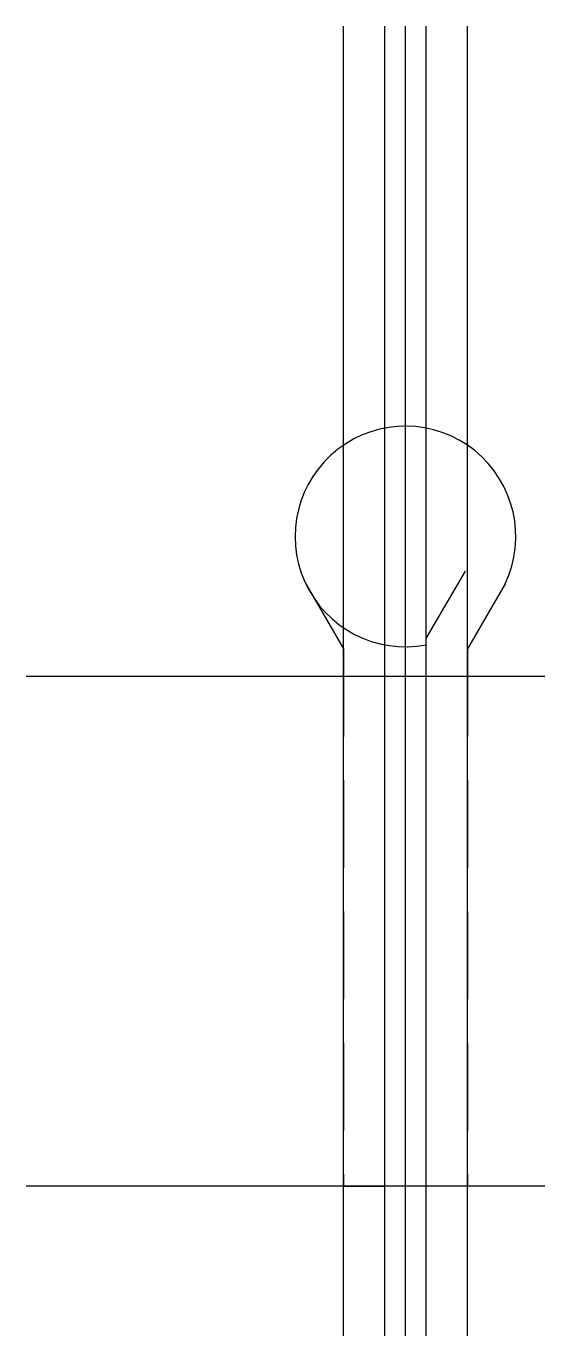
# Model space of a CAD drawing. Extents: x -27.5 to 10.1, y -47.8 to 47.1.
import ezdxf

# ---------------------------------------------------------------- set-up
doc = ezdxf.new("R2010")
doc.units = 0
doc.linetypes.add('HIDDEN', pattern=[9.525, 6.35, -3.175])
doc.layers.get('0').update_dxf_attribs({"linetype": 'CONTINUOUS'})

msp = doc.modelspace()

# ---------------------------------------------------------------- linework, layer by layer
at = {"linetype": 'CONTINUOUS'}
for p, q in [((-4.5, -47.84), (-4.5, 47.13)), ((-1.5, -47.84), (-1.5, 47.13)), ((0, -47.84), (0, 47.13)), ((1.5, -47.84), (1.5, 47.13)), ((4.5, -47.84), (4.5, 47.13)), ((4.32, 7.61), (1.5, 2.78)), ((-7.22, 6.69), (-4.5, 1.97)), ((7.22, 6.69), (4.5, 1.97)), ((-27.5, 0), (10.1, 0)), ((10.1, -37), (-27.5, -37)), ((-4.5, -37), (-1.5, -37)), ((4.5, -37), (1.5, -37))]:
    msp.add_line(p, q, dxfattribs=at)
at = {"linetype": 'HIDDEN'}
for p, q in [((-4.5, 1.97), (-4.5, -37)), ((-1.5, -37), (-1.5, 2.27)), ((1.5, -37), (1.5, 2.78)), ((4.5, 1.97), (4.5, -37))]:
    msp.add_line(p, q, dxfattribs=at)
at = {"linetype": 'CONTINUOUS'}
msp.add_arc((-0.004, 10.127), 8, 334.55326, 280.83522, dxfattribs=at)

doc.saveas('drawing.dxf')
